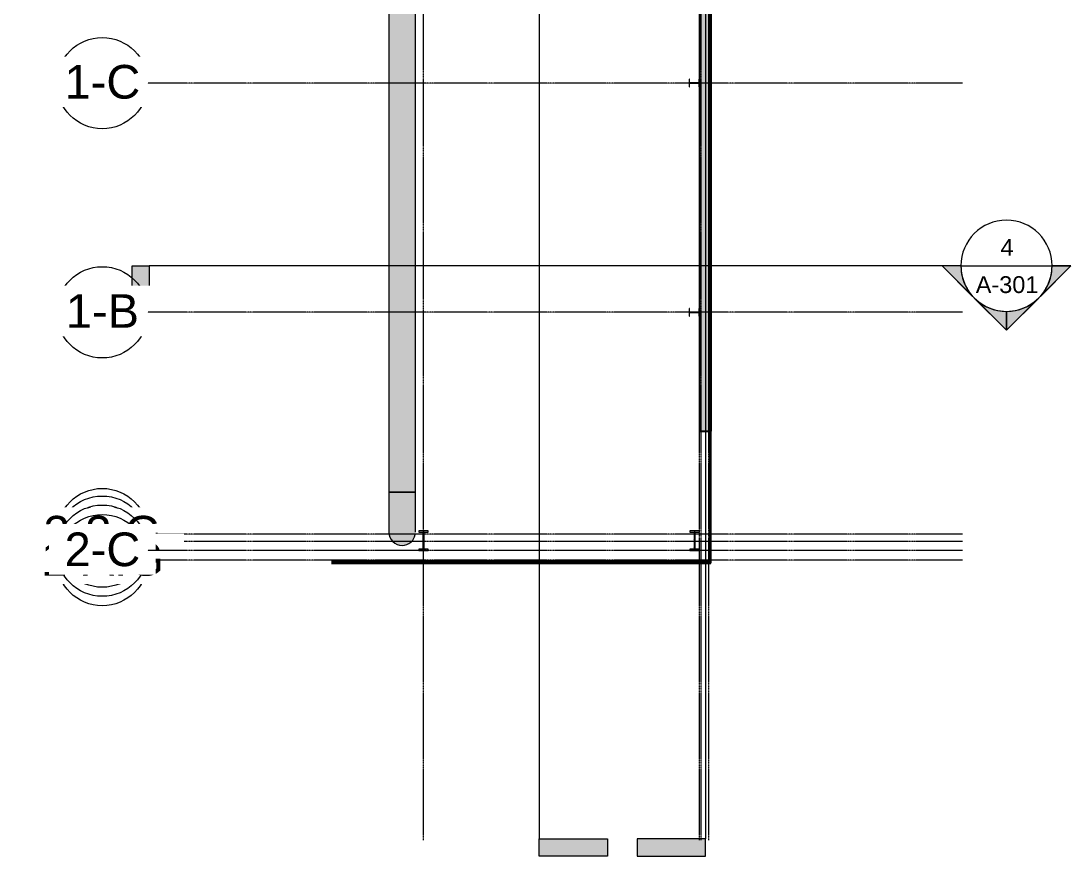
# Model space of a CAD drawing. Header units: inches. Extents: x 25557 to 33164, y -23509 to -20035.
# Drawn here: x 25557 to 26663, y -22681 to -21802 of the extents above; entities that cross this region are included whole.
import ezdxf

# ---------------------------------------------------------------- set-up
doc = ezdxf.new("R2010")
doc.units = ezdxf.units.IN
doc.header["$MEASUREMENT"] = 0
doc.linetypes.add('Grid Line 1_2_', pattern=[0.875, 0.5, -0.125, 0.125, -0.125])
for name, color, linetype, lineweight in [('A-WALL', 113, 'Continuous', 25), ('A-WALL-PATT', 111, 'Continuous', 25), ('G-ANNO-SYMB', 111, 'Continuous', 9), ('L-SITE-WALL', 31, 'Continuous', 9), ('M-HVAC-DUCT', 70, 'Continuous', 9), ('S-BEAM', 12, 'Continuous', 9), ('S-COLS', 52, 'Continuous', 9), ('S-GRID', 1, 'Continuous', 9), ('S-GRID-IDEN', 1, 'Continuous', 9)]:
    doc.layers.add(name, color=color, linetype=linetype, lineweight=lineweight)
doc.styles.add('Arial', font='arial.ttf', dxfattribs={"height": 35.407186})
doc.styles.add('Arial_1', font='arial.ttf', dxfattribs={"height": 17.703593})
pattern_1 = [(225, (26266.39, -22360.053), (19.00703, -19.00703), []), (225, (26266.39, -22388.853), (19.00703, -19.00703), [])]
pattern_2 = [(225, (25980.89, -22360.053), (19.00703, -19.00703), []), (225, (25980.89, -22388.853), (19.00703, -19.00703), [])]

# ---------------------------------------------------------------- blocks, each defined once
blk = doc.blocks.new('Round Elbow - 1_5 D-870650-Mezzanine Floor Plan')
at = {"layer": 'M-HVAC-DUCT'}
for points in [[(25958.5, -22354.1), (25958.5, -22298.1), (25944.5, -22298.1), (25944.6, -22340.8), (25944.8, -22342.7), (25945.5, -22345.2), (25946.6, -22347.3), (25948, -22349.2), (25949.5, -22350.8), (25951.8, -22352.3), (25953.8, -22353.2), (25956.1, -22353.8), (25957.6, -22354)], [(25958.5, -22354.1), (25961, -22353.8), (25963.7, -22353), (25965.5, -22352.2), (25967.5, -22350.8), (25969.5, -22348.7), (25970.7, -22347.1), (25971.7, -22344.8), (25972.4, -22342), (25972.5, -22339.1), (25972.5, -22298.1), (25958.5, -22298.1), (25958.5, -22353.8)]]:
    blk.add_hatch(color=256, dxfattribs=at).paths.add_polyline_path(points, flags=0)
for p, q in [((25944.5, -22298.1), (25958.5, -22298.1)), ((25958.5, -22298.1), (25972.5, -22298.1))]:
    blk.add_line(p, q, dxfattribs=at)
at = {"layer": 'M-HVAC-DUCT', "flags": 128}
for points in [[(25944.5, -22298.1), (25944.5, -22299.7), (25944.5, -22301.4), (25944.5, -22303.1), (25944.5, -22304.7), (25944.5, -22306.4), (25944.5, -22308), (25944.5, -22309.7), (25944.5, -22311.3), (25944.5, -22312.8), (25944.5, -22314.4), (25944.5, -22315.9), (25944.5, -22317.4), (25944.5, -22318.9), (25944.5, -22320.4), (25944.5, -22321.8), (25944.5, -22323.1), (25944.5, -22324.5), (25944.5, -22325.7), (25944.5, -22327), (25944.5, -22328.2), (25944.5, -22329.3), (25944.5, -22330.4), (25944.5, -22331.5), (25944.5, -22332.5), (25944.5, -22333.4), (25944.5, -22334.3), (25944.5, -22335.1), (25944.5, -22335.9), (25944.5, -22336.6), (25944.5, -22337.2), (25944.5, -22337.8), (25944.5, -22338.3), (25944.5, -22338.7), (25944.5, -22339.1), (25944.5, -22339.4), (25944.5, -22339.7), (25944.5, -22339.9), (25944.5, -22340), (25944.5, -22340.1), (25944.5, -22340.1)], [(25972.5, -22340.1), (25972.5, -22340), (25972.5, -22339.9), (25972.5, -22339.8), (25972.5, -22339.5), (25972.5, -22339.2), (25972.5, -22338.8), (25972.5, -22338.4), (25972.5, -22337.9), (25972.5, -22337.4), (25972.5, -22336.7), (25972.5, -22336.1), (25972.5, -22335.3), (25972.5, -22334.5), (25972.5, -22333.6), (25972.5, -22332.7), (25972.5, -22331.7), (25972.5, -22330.7), (25972.5, -22329.6), (25972.5, -22328.5), (25972.5, -22327.3), (25972.5, -22326.1), (25972.5, -22324.8), (25972.5, -22323.5), (25972.5, -22322.1), (25972.5, -22320.7), (25972.5, -22319.3), (25972.5, -22317.8), (25972.5, -22316.4), (25972.5, -22314.8), (25972.5, -22313.3), (25972.5, -22311.7), (25972.5, -22310.1), (25972.5, -22308.5), (25972.5, -22306.8), (25972.5, -22305.2), (25972.5, -22303.5), (25972.5, -22301.9), (25972.5, -22300.2), (25972.5, -22298.5), (25972.5, -22298.1)]]:
    blk.add_lwpolyline(points, dxfattribs=at)
at = {"layer": 'M-HVAC-DUCT'}
for start, end in [(180, 270), (270, 349.9581)]:
    blk.add_arc((25958.5, -22340.1), 14, start, end, dxfattribs=at)
blk = doc.blocks.new('columns and girder2 - one-1108489-Mezzanine Floor Plan')
at = {"layer": 'S-BEAM'}
h = blk.add_hatch(dxfattribs=at)
h.set_pattern_fill('FP_5', color=256, style=0, pattern_type=2)
h.set_pattern_definition(pattern_1)
h.paths.add_polyline_path([(5, -0.5), (-5, -0.5), (-5, -2), (5, -2)], flags=0)
h.paths.add_polyline_path([(5, -20), (-5, -20), (-5, -21.5), (5, -21.5)], flags=0)
h.paths.add_polyline_path([(-2.3, -1204.8), (-5, -1204.8), (-5, -1206.3), (5, -1206.3), (5, -1204.8)], flags=0)
h.paths.add_polyline_path([(5, -1224.3), (-5, -1224.3), (-5, -1225.8), (5, -1225.8)], flags=0)
h = blk.add_hatch(dxfattribs=at)
h.set_pattern_fill('FP_5', color=256, style=0, pattern_type=2)
h.set_pattern_definition(pattern_1)
h.paths.add_polyline_path([(-0.6, -2), (-0.6, -20), (0.6, -20), (0.6, -2)], flags=0)
h.paths.add_polyline_path([(0.6, -1206.3), (-0.6, -1206.3), (-0.6, -1224.3), (0.6, -1224.3)], flags=0)
at = {"layer": 'S-BEAM', "lineweight": 15}
for p, q in [((5, -0.5), (-5, -0.5)), ((-5, -0.5), (-5, -2)), ((-5, -2), (5, -2)), ((0.6, -2), (-0.6, -2)), ((-0.6, -2), (-0.6, -20)), ((0.6, -20), (0.6, -2)), ((5, -2), (5, -0.5)), ((5, -20), (-5, -20)), ((-5, -20), (-5, -21.5)), ((-5, -21.5), (5, -21.5)), ((-0.6, -20), (0.6, -20)), ((5, -21.5), (5, -20)), ((-5, -1206.3), (5, -1206.3)), ((0.6, -1206.3), (-0.6, -1206.3)), ((-0.6, -1206.3), (-0.6, -1224.3)), ((0.6, -1224.3), (0.6, -1206.3)), ((5, -1224.3), (-5, -1224.3)), ((-0.6, -1224.3), (0.6, -1224.3))]:
    blk.add_line(p, q, dxfattribs=at)
blk = doc.blocks.new('columns and girder2 - one-V1-Mezzanine Floor Plan')
at = {"layer": 'S-BEAM'}
h = blk.add_hatch(dxfattribs=at)
h.set_pattern_fill('FP_6', color=256, style=0, pattern_type=2)
h.set_pattern_definition(pattern_2)
h.paths.add_polyline_path([(5, -0.5), (-5, -0.5), (-5, -2), (5, -2)], flags=0)
h.paths.add_polyline_path([(5, -20), (-5, -20), (-5, -21.5), (5, -21.5)], flags=0)
h.paths.add_polyline_path([(0, -1204.8), (-5, -1204.8), (-5, -1206.3), (5, -1206.3), (5, -1204.8)], flags=0)
h.paths.add_polyline_path([(-5, -1224.3), (-5, -1225.8), (5, -1225.8), (5, -1224.3)], flags=0)
h = blk.add_hatch(dxfattribs=at)
h.set_pattern_fill('FP_6', color=256, style=0, pattern_type=2)
h.set_pattern_definition(pattern_2)
h.paths.add_polyline_path([(-0.6, -2), (-0.6, -20), (0.6, -20), (0.6, -2)], flags=0)
h.paths.add_polyline_path([(0.6, -1206.3), (-0.6, -1206.3), (-0.6, -1224.3), (0.6, -1224.3)], flags=0)
at = {"layer": 'S-BEAM', "lineweight": 15}
for p, q in [((5, -0.5), (-5, -0.5)), ((-5, -0.5), (-5, -2)), ((-5, -2), (5, -2)), ((0.6, -2), (-0.6, -2)), ((-0.6, -2), (-0.6, -20)), ((0.6, -20), (0.6, -2)), ((5, -2), (5, -0.5)), ((5, -20), (-5, -20)), ((-5, -20), (-5, -21.5)), ((-5, -21.5), (5, -21.5)), ((-0.6, -20), (0.6, -20)), ((5, -21.5), (5, -20)), ((5, -1204.8), (0, -1204.8)), ((5, -1206.3), (5, -1204.8)), ((-5, -1206.3), (5, -1206.3)), ((0.6, -1206.3), (-0.6, -1206.3)), ((-0.6, -1206.3), (-0.6, -1224.3)), ((0.6, -1224.3), (0.6, -1206.3)), ((5, -1224.3), (-5, -1224.3)), ((-0.6, -1224.3), (0.6, -1224.3)), ((5, -1225.8), (5, -1224.3))]:
    blk.add_line(p, q, dxfattribs=at)
blk = doc.blocks.new('Grid - Grid Head - Circle-14747-Mezzanine Floor Plan')
at = {"layer": 'S-GRID-IDEN'}
blk.add_circle((0, 0), 0.25, dxfattribs=at)
blk = doc.blocks.new('Section - 3_32_ x 3_8_-18514-Mezzanine Floor Plan')
at = {"layer": 'G-ANNO-SYMB'}
blk.add_hatch(color=256, dxfattribs=at).paths.add_polyline_path([(0, 0.375), (0, 0), (-0.09375, 0), (-0.09375, 0.375)], flags=0)
for p, q in [((0, 0.375), (-0.09375, 0.375)), ((-0.09375, 0.375), (-0.09375, 0)), ((0, 0), (0, 0.375)), ((-0.09375, 0), (0, 0))]:
    blk.add_line(p, q, dxfattribs=at)
blk = doc.blocks.new('Section - Section Head - Filled-1526-Mezzanine Floor Plan')
at = {"layer": 'G-ANNO-SYMB'}
h = blk.add_hatch(color=256, dxfattribs=at)
edge = h.paths.add_edge_path(flags=0)
edge.add_line((-0.4268, 0.1768), (-0.25, 0.3536))
edge.add_line((-0.25, 0.3536), (-0.25, 0.25))
edge.add_arc((-0.25, 0), 0.25, 90, 135)
h = blk.add_hatch(color=256, dxfattribs=at)
edge = h.paths.add_edge_path(flags=0)
edge.add_arc((-0.25, 0), 0.25, 45, 90)
edge.add_line((-0.25, 0.25), (-0.25, 0.3536))
edge.add_line((-0.25, 0.3536), (-0.0732, 0.1768))
h = blk.add_hatch(color=256, dxfattribs=at)
edge = h.paths.add_edge_path(flags=0)
edge.add_arc((-0.25, 0), 0.2503, 137.9216, 180)
edge.add_line((-0.5003, 0), (-0.6036, 0))
edge.add_line((-0.6036, 0), (-0.4358, 0.1678))
h = blk.add_hatch(color=256, dxfattribs=at)
edge = h.paths.add_edge_path(flags=0)
edge.add_line((-0.0642, 0.1678), (0.1036, 0))
edge.add_line((0.1036, 0), (0.0003, 0))
edge.add_arc((-0.25, 0), 0.2503, 0, 42.0784)
for p, q in [((-0.25, 0.3536), (-0.6036, 0)), ((-0.25, 0.3536), (-0.4268, 0.1768)), ((-0.25, 0.3536), (0.1036, 0)), ((-0.25, 0.25), (-0.25, 0.3536)), ((-0.0732, 0.1768), (-0.25, 0.3536)), ((-0.25, 0.3536), (-0.25, 0.25)), ((-0.4358, 0.1678), (-0.6036, 0)), ((0.1036, 0), (-0.0642, 0.1678)), ((-0.6036, 0), (-0.5003, 0)), ((0.0003, 0), (0.1036, 0)), ((-0.5, 0), (-0.6036, 0)), ((0, 0), (0.1036, 0))]:
    blk.add_line(p, q, dxfattribs=at)
for radius, start, end in [(0.25, 360, 180), (0.25, 90, 135), (0.25, 45, 90), (0.2503, 137.9216, 180), (0.2503, 0, 42.0784), (0.25, 180, 360)]:
    blk.add_arc((-0.25, 0), radius, start, end, dxfattribs=at)

msp = doc.modelspace()

# ---------------------------------------------------------------- hatches: boundary and pattern name
at = {"layer": 'A-WALL-PATT', "lineweight": 9}
h = msp.add_hatch(dxfattribs=at)
h.set_pattern_fill('FP_3', color=256, style=0, pattern_type=2)
h.set_pattern_definition([(161.57, (0.96, 0.96), (-7.6802237, -0.0009796), [0, -54.643, 6.067, 0]), (18.43, (-0.96, 0.96), (-7.6802237, 0.0009796), [0, -54.643, 6.067, 0]), (108.43, (0.96, 0.96), (3.8382953, -19.20136532), [18.211, -42.499]), (71.57, (-0.96, 0.96), (3.8382953, 19.20136532), [18.211, -42.499])])
h.paths.add_polyline_path([(26271.4, -22233.7), (26281.4, -22233.7), (26281.4, -21124.3), (26271.4, -21124.3), (26271.4, -22107.7)], flags=0)
h = msp.add_hatch(dxfattribs=at)
h.set_pattern_fill('FP_4', color=256, style=0, pattern_type=2)
h.set_pattern_definition([(0, (0, 0), (0, 24), []), (90, (0, 0), (-24, 1e-15), [])])
h.paths.add_polyline_path([(26282.4, -22233.7), (26282.4, -21123.3), (26281.4, -21123.3), (26281.4, -22233.7)], flags=0)
at = {"layer": 'A-WALL-PATT', "lineweight": 9, "transparency": 33554649}
for points in [[(26283.6, -22372.6), (26283.6, -22233.7), (26282, -22233.7), (26282, -22372.6)], [(25972.3, -22372.6), (26281.3, -22372.6), (26281.3, -22371), (25884.1, -22371), (25884.1, -22372.6), (25942.9, -22372.6)]]:
    msp.add_hatch(color=256, dxfattribs=at).paths.add_polyline_path(points, flags=0)
at = {"layer": 'L-SITE-WALL', "lineweight": 5}
msp.add_hatch(color=256, dxfattribs=at).paths.add_polyline_path([(26283.9, -22233.7), (26283.9, -21121.8), (26282.4, -21121.8), (26282.4, -22233.7)], flags=0)
at = {"layer": 'M-HVAC-DUCT', "lineweight": 5}
for points in [[(25956.1, -22298.1), (25958.5, -22298.1), (25958.5, -21191.9), (25944.5, -21191.9), (25944.5, -22298.1), (25953.8, -22298.1)], [(25972.3, -22298.1), (25972.5, -22298.1), (25972.5, -21191.9), (25958.5, -21191.9), (25958.5, -22298.1), (25971.9, -22298.1)]]:
    msp.add_hatch(color=256, dxfattribs=at).paths.add_polyline_path(points, flags=0)
at = {"layer": 'S-COLS'}
h = msp.add_hatch(dxfattribs=at)
h.set_pattern_fill('FP_1', color=256, style=0, pattern_type=2)
h.set_pattern_definition([(45, (0, 0), (-19.00703, 19.00703), []), (45, (0, 28.8), (-19.00703, 19.00703), [])])
h.paths.add_polyline_path([(26271, -21871.6), (26271.4, -21871.6), (26271.4, -21863.6), (26271, -21863.6), (26271, -21866.7), (26270.8, -21867.2), (26270.3, -21867.4), (26261.8, -21867.4), (26261.3, -21867.2), (26261.1, -21866.7), (26261.1, -21863.6), (26260.6, -21863.6), (26260.6, -21871.6), (26261.1, -21871.6), (26261.1, -21868.4), (26261.3, -21867.9), (26261.8, -21867.7), (26270.3, -21867.7), (26270.8, -21867.9), (26271, -21868.4)], flags=0)

# ---------------------------------------------------------------- linework, layer by layer
at = {"layer": 'A-WALL', "lineweight": 9}
for p, q in [((26281.4, -22233.7), (26281.4, -21124.3)), ((26282.4, -22233.7), (26282.4, -21123.3))]:
    msp.add_line(p, q, dxfattribs=at)
at = {"layer": 'A-WALL'}
for p, q in [((26282, -22233.7), (26282, -22372.6)), ((26283.6, -22233.7), (26282, -22233.7)), ((26283.6, -22372.6), (26283.6, -22233.7)), ((26281.3, -22371), (25884.1, -22371)), ((25884.1, -22372.6), (26281.3, -22372.6)), ((26281.3, -22372.6), (26281.3, -22371)), ((26282, -22372.6), (26283.6, -22372.6))]:
    msp.add_line(p, q, dxfattribs=at)
at = {"layer": 'G-ANNO-SYMB'}
for p, q in [((26102.8, -20826.1), (26102.8, -22662.9)), ((26277.9, -20826.1), (26277.9, -22662.9)), ((26546.8, -22059.8), (25692.2, -22059.8)), ((26546.8, -22059.8), (26642.8, -22059.8))]:
    msp.add_line(p, q, dxfattribs=at)
at = {"layer": 'L-SITE-WALL', "lineweight": 25}
for p, q in [((26283.9, -22233.7), (26283.9, -21121.8)), ((26271.4, -21386.6), (26271.4, -22233.7)), ((26271.4, -22233.7), (26283.9, -22233.7))]:
    msp.add_line(p, q, dxfattribs=at)
at = {"layer": 'M-HVAC-DUCT'}
for p, q in [((25944.5, -21191.9), (25944.5, -22298.1)), ((25972.5, -22298.1), (25972.5, -21191.9)), ((25972.5, -22298.1), (25944.5, -22298.1))]:
    msp.add_line(p, q, dxfattribs=at)
at = {"layer": 'S-COLS', "lineweight": 15}
for p, q in [((26261.1, -21863.6), (26260.6, -21863.6)), ((26260.6, -21863.6), (26260.6, -21871.6)), ((26261.1, -21866.7), (26261.1, -21863.6)), ((26270.3, -21867.4), (26261.8, -21867.4)), ((26261.8, -21867.7), (26270.3, -21867.7)), ((26271.4, -21863.6), (26271, -21863.6)), ((26271, -21863.6), (26271, -21866.7)), ((26271.4, -21871.6), (26271.4, -21863.6)), ((26260.6, -21871.6), (26261.1, -21871.6)), ((26261.1, -21871.6), (26261.1, -21868.4)), ((26271, -21868.4), (26271, -21871.6)), ((26271, -21871.6), (26271.4, -21871.6)), ((26261.1, -22104.8), (26260.6, -22104.8)), ((26260.6, -22104.8), (26260.6, -22112.8)), ((26261.1, -22108), (26261.1, -22104.8)), ((26261.1, -22112.8), (26261.1, -22109.6)), ((26270.3, -22108.7), (26261.8, -22108.7)), ((26261.8, -22108.9), (26270.3, -22108.9)), ((26271.4, -22104.8), (26271, -22104.8)), ((26271, -22104.8), (26271, -22108)), ((26271, -22109.6), (26271, -22112.8)), ((26271.4, -22112.8), (26271.4, -22104.8)), ((26260.6, -22112.8), (26261.1, -22112.8)), ((26271, -22112.8), (26271.4, -22112.8))]:
    msp.add_line(p, q, dxfattribs=at)
for centre, start, end in [((26261.8, -21866.7), 180, 270), ((26261.8, -21868.4), 90, 180), ((26270.3, -21866.7), 270, 0), ((26270.3, -21868.4), 0, 90), ((26261.8, -22108), 180, 270), ((26261.8, -22109.6), 90, 180), ((26270.3, -22108), 270, 0), ((26270.3, -22109.6), 0, 90)]:
    msp.add_arc(centre, 0.691, start, end, dxfattribs=at)
at = {"layer": 'S-GRID', "linetype": 'Grid Line 1_2_'}
for p, q in [((25980.9, -22664.4), (25980.9, -20824.6)), ((25980.9, -22664.4), (25980.9, -20824.6)), ((26271.4, -22664.4), (26271.4, -20824.6)), ((26273.4, -22664.4), (26273.4, -20824.6)), ((26281.4, -22664.4), (26281.4, -20824.6)), ((26281.4, -22664.4), (26281.4, -20824.6))]:
    msp.add_line(p, q, dxfattribs=at)

# ---------------------------------------------------------------- block references
at = {"layer": 'G-ANNO-SYMB', "xscale": 191.9999999999999, "yscale": 191.9999999999999, "zscale": 191.9999999999999}
for name, p, rotation in [('Section - Section Head - Filled-1526-Mezzanine Floor Plan', (26546.8, -22059.8), 180), ('Section - 3_32_ x 3_8_-18514-Mezzanine Floor Plan', (26277.9, -22662.9), 89.99999999999947)]:
    msp.add_blockref(name, p, dxfattribs=dict(at, rotation=rotation))
at = {"layer": 'G-ANNO-SYMB', "extrusion": (0, 0, -1), "xscale": 191.9999999999999, "yscale": 191.9999999999999, "zscale": 191.9999999999999, "rotation": 90.00000000000053}
msp.add_blockref('Section - 3_32_ x 3_8_-18514-Mezzanine Floor Plan', (-26102.8, -22662.9), dxfattribs=at)
at = {"layer": 'M-HVAC-DUCT'}
msp.add_blockref('Round Elbow - 1_5 D-870650-Mezzanine Floor Plan', (0, 0), dxfattribs=at)
at = {"layer": 'S-BEAM', "rotation": 180}
for name, p in [('columns and girder2 - one-V1-Mezzanine Floor Plan', (25980.9, -22360.1)), ('columns and girder2 - one-1108489-Mezzanine Floor Plan', (26266.4, -22360.1))]:
    msp.add_blockref(name, p, dxfattribs=at)
at = {"layer": 'S-GRID-IDEN', "xscale": 191.9999999999999, "yscale": 191.9999999999999, "zscale": 191.9999999999999, "rotation": 89.99999999999982}
for p in [(25642.7, -21867.6), (25642.7, -22108.8), (25642.7, -22350.1)]:
    msp.add_blockref('Grid - Grid Head - Circle-14747-Mezzanine Floor Plan', p, dxfattribs=at)

# ---------------------------------------------------------------- texts
at = {"layer": 'G-ANNO-SYMB', "char_height": 17.7, "attachment_point": 2, "line_spacing_factor": 0.938532, "style": 'Arial_1'}
for s, insert, width in [('4', (26595.4, -22031.5), 16.416), ('A-301', (26595.4, -22070.8), 78.624)]:
    msp.add_mtext(s, dxfattribs=dict(at, insert=insert, width=width))

# ---------------------------------------------------------------- next in the draw order: texts
at = {"layer": 'S-GRID-IDEN', "char_height": 35.41, "width": 85.104, "attachment_point": 2, "line_spacing_factor": 0.938532, "style": 'Arial', "bg_fill": 3, "box_fill_scale": 1.25, "bg_fill_color": 0, "bg_fill_transparency": 0}
for s, insert in [('3-5', (25642.9, -21848.5)), ('3-4', (25642.9, -22089.7)), ('3-3', (25642.9, -22331))]:
    msp.add_mtext(s, dxfattribs=dict(at, insert=insert))

# ---------------------------------------------------------------- next in the draw order: linework, layer by layer
at = {"layer": 'S-GRID', "linetype": 'Grid Line 1_2_'}
for p, q in [((26548.3, -21867.6), (25690.7, -21867.6)), ((26548.3, -22108.8), (25690.7, -22108.8)), ((26548.3, -22350.1), (25690.7, -22350.1))]:
    msp.add_line(p, q, dxfattribs=at)

# ---------------------------------------------------------------- next in the draw order: block references
at = {"layer": 'G-ANNO-SYMB', "extrusion": (0, 0, -1), "xscale": 191.9999999999999, "yscale": 191.9999999999999, "zscale": 191.9999999999999, "rotation": 180}
msp.add_blockref('Section - 3_32_ x 3_8_-18514-Mezzanine Floor Plan', (-25692.2, -22059.8), dxfattribs=at)
at = {"layer": 'S-GRID-IDEN', "xscale": 191.9999999999999, "yscale": 191.9999999999999, "zscale": 191.9999999999999, "rotation": 89.99999999999982}
for p in [(25642.7, -21867.6), (25642.7, -22108.8), (25642.7, -22342.1)]:
    msp.add_blockref('Grid - Grid Head - Circle-14747-Mezzanine Floor Plan', p, dxfattribs=at)

# ---------------------------------------------------------------- next in the draw order: texts
at = {"layer": 'S-GRID-IDEN', "char_height": 35.41, "attachment_point": 2, "line_spacing_factor": 0.938532, "style": 'Arial', "bg_fill": 3, "box_fill_scale": 1.25, "bg_fill_color": 0, "bg_fill_transparency": 0}
for s, insert, width in [('1-C', (25642.9, -21848.5), 94.608), ('1-B', (25642.9, -22089.7), 91.584), ('3-3.G', (25642.9, -22323), 147.312)]:
    msp.add_mtext(s, dxfattribs=dict(at, insert=insert, width=width))

# ---------------------------------------------------------------- next in the draw order: linework, layer by layer
at = {"layer": 'S-GRID', "linetype": 'Grid Line 1_2_'}
for p, q in [((26548.3, -21867.6), (25690.7, -21867.6)), ((26548.3, -22108.8), (25690.7, -22108.8)), ((26548.3, -22342.1), (25690.7, -22342.1))]:
    msp.add_line(p, q, dxfattribs=at)

# ---------------------------------------------------------------- next in the draw order: block references
at = {"layer": 'S-GRID-IDEN', "xscale": 191.9999999999999, "yscale": 191.9999999999999, "zscale": 191.9999999999999, "rotation": 89.99999999999982}
msp.add_blockref('Grid - Grid Head - Circle-14747-Mezzanine Floor Plan', (25642.7, -22359.6), dxfattribs=at)

# ---------------------------------------------------------------- next in the draw order: texts
at = {"layer": 'S-GRID-IDEN', "insert": (25642.9, -22340.5), "char_height": 35.41, "width": 91.584, "attachment_point": 2, "line_spacing_factor": 0.938532, "style": 'Arial', "bg_fill": 3, "box_fill_scale": 1.25, "bg_fill_color": 0, "bg_fill_transparency": 0}
msp.add_mtext('1-A', dxfattribs=at)

# ---------------------------------------------------------------- next in the draw order: linework, layer by layer
at = {"layer": 'S-GRID', "linetype": 'Grid Line 1_2_'}
msp.add_line((26548.3, -22359.6), (25690.7, -22359.6), dxfattribs=at)

# ---------------------------------------------------------------- next in the draw order: block references
at = {"layer": 'S-GRID-IDEN', "xscale": 191.9999999999999, "yscale": 191.9999999999999, "zscale": 191.9999999999999, "rotation": 89.99999999999982}
msp.add_blockref('Grid - Grid Head - Circle-14747-Mezzanine Floor Plan', (25642.7, -22369.6), dxfattribs=at)

# ---------------------------------------------------------------- next in the draw order: texts
at = {"layer": 'S-GRID-IDEN', "insert": (25642.9, -22350.5), "char_height": 35.41, "width": 153.792, "attachment_point": 2, "line_spacing_factor": 0.938532, "style": 'Arial', "bg_fill": 3, "box_fill_scale": 1.25, "bg_fill_color": 0, "bg_fill_transparency": 0}
msp.add_mtext('1-A.G', dxfattribs=at)

# ---------------------------------------------------------------- next in the draw order: linework, layer by layer
at = {"layer": 'S-GRID', "linetype": 'Grid Line 1_2_'}
msp.add_line((26548.3, -22369.6), (25690.7, -22369.6), dxfattribs=at)

# ---------------------------------------------------------------- next in the draw order: block references
at = {"layer": 'S-GRID-IDEN', "xscale": 191.9999999999999, "yscale": 191.9999999999999, "zscale": 191.9999999999999, "rotation": 89.99999999999982}
msp.add_blockref('Grid - Grid Head - Circle-14747-Mezzanine Floor Plan', (25642.7, -22359.6), dxfattribs=at)

# ---------------------------------------------------------------- next in the draw order: texts
at = {"layer": 'S-GRID-IDEN', "insert": (25642.9, -22340.5), "char_height": 35.41, "width": 94.608, "attachment_point": 2, "line_spacing_factor": 0.938532, "style": 'Arial', "bg_fill": 3, "box_fill_scale": 1.25, "bg_fill_color": 0, "bg_fill_transparency": 0}
msp.add_mtext('2-C', dxfattribs=at)

# ---------------------------------------------------------------- next in the draw order: linework, layer by layer
at = {"layer": 'S-GRID', "linetype": 'Grid Line 1_2_'}
msp.add_line((26548.3, -22359.6), (25690.7, -22359.6), dxfattribs=at)

doc.saveas('drawing.dxf')
